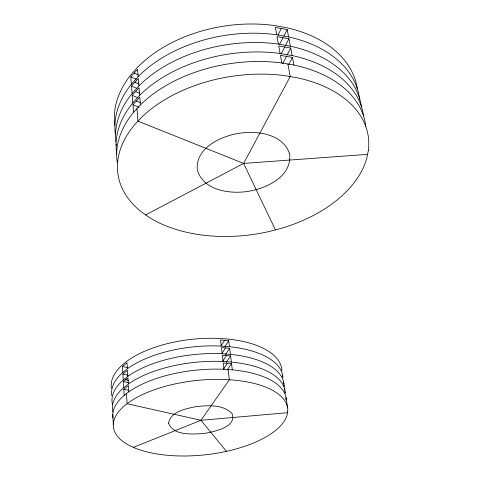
<?xml version="1.0" encoding="UTF-8"?>
<svg xmlns="http://www.w3.org/2000/svg" width="480" height="480" viewBox="0 0 480 480"><rect width="100%" height="100%" fill="white"/><g stroke="black" fill="none" stroke-linecap="round" stroke-linejoin="round"><path stroke-width="0.72" d="M168.582 423.12C170.676 411.318 186.108 408.756 195.96 406.614C207.954 405.384 222.912 404.184 232.062 413.508C237.192 427.608 213.354 431.622 204.402 433.47C193.11 434.1 173.514 436.2 168.552 423.126M277.986 35.13L281.298 28.518M279.654 44.286L282.996 37.692M283.86 36.186L287.202 29.592L275.364 27.444L276.696 34.782L288.588 36.918A123.354 81.69 -9 0 1 359.586 99.456M281.01 54.216L284.724 46.986M285.222 45.984L288.942 38.76L277.032 36.63L278.382 44.064L290.346 46.176A124.092 81.276 -8.9 0 1 361.452 106.92M286.944 55.242L290.7 48.042L278.718 45.93L280.086 53.466L292.122 55.554A124.83 80.844 -8.9 0 1 363.516 115.938M282.714 63.6L286.47 56.406M288.69 64.62L292.482 57.444L280.434 55.362L281.814 62.988L293.922 65.052A125.586 80.394 -8.8 0 1 365.778 126.48M145.656 214.902L243.618 163.422L290.208 76.584L287.88 64.026M221.166 345.678L224.652 340.332M224.844 346.584L228.75 340.65L220.542 340.008L221.256 346.092L229.488 346.716A86.082 38.988 -5.9 0 1 282.96 377.292M222.054 353.238L225.558 347.928M225.354 354.72L229.674 348.24L221.436 347.616L222.15 353.754L230.418 354.36A86.436 38.634 -5.9 0 1 284.088 386.46L283.872 385.002M222.942 360.864L226.476 355.596M226.254 362.328L230.604 355.902L222.336 355.296L223.056 361.482L231.36 362.076A86.796 38.274 -6 0 1 285.204 393.06M223.452 369.138L227.4 363.33M227.166 370.002L231.546 363.624L223.242 363.036L223.968 369.282L232.302 369.852A87.162 37.908 -6 0 1 286.29 399.738M133.386 447.366L200.976 420.288L229.362 379.794L228.144 369.57M131.382 84.24L130.818 76.914L137.538 69.306L138.138 76.65L131.382 84.24A123.354 81.69 -9 0 0 115.398 134.352M132.09 93.498L131.52 86.082L138.288 78.498L138.9 85.932L132.09 93.498A124.092 81.276 -8.9 0 0 115.8 141.978M132.816 102.87L132.234 95.358L139.05 87.804L139.668 95.334L132.816 102.87A124.83 80.844 -8.9 0 0 116.778 153.948M133.542 112.362L132.96 104.76L139.824 97.224L140.448 104.85L133.542 112.362A125.586 80.394 -8.8 0 0 117.258 162.504M122.796 372.432L122.436 366.408L127.002 362.724L127.38 368.766L122.796 372.432A86.082 38.988 -5.9 0 0 111.828 395.682M123.246 380.022L122.886 373.944L127.476 370.284L127.854 376.38L123.246 380.022A86.436 38.634 -5.9 0 0 112.47 404.31M123.702 387.672L123.336 381.546L127.95 377.91L128.334 384.054L123.702 387.672A86.796 38.274 -6 0 0 112.926 411.996M124.158 395.388L123.792 389.208L128.43 385.596L128.814 391.8L124.158 395.388A87.162 37.908 -6 0 0 113.004 418.062M126.48 393.6L127.098 403.752L200.976 420.288L287.478 412.728M136.98 108.624L137.976 121.164L243.618 163.422L367.572 154.368M123.792 389.208L128.868 390.39M123.336 381.546L128.388 382.74M125.634 379.728L128.526 380.418M122.886 373.944L127.92 375.162M122.436 366.408L127.452 367.644M132.96 104.76L139.158 107.292M136.38 101.01L140.52 102.714M132.234 95.358L137.712 97.632M135.63 91.596L139.746 93.318M131.52 86.082L136.968 88.368M134.892 82.302L138.984 84.036M130.818 76.914L136.236 79.218M134.166 73.128L138.234 74.868M200.976 420.288L226.434 451.314M243.618 163.422L275.43 229.896M289.56 153.81C282.744 133.38 256.362 130.458 237.984 133.446C220.26 136.548 195.75 148.038 197.25 169.266M197.304 169.89C203.058 190.224 228.894 194.088 246.942 191.532C265.842 188.886 292.254 176.874 289.626 153.876M287.202 29.592L288.588 36.918M288.942 38.76L290.346 46.176M290.7 48.042L292.122 55.554M292.482 57.444L293.922 65.052M286.038 397.548L287.502 407.316M282.462 375.564L282.678 377.01M283.434 382.086L283.656 383.544M284.418 388.662L284.64 390.132M284.862 391.602L285.078 393.066M285.852 398.244L286.074 399.726M228.75 340.65L229.488 346.716M229.674 348.24L230.418 354.36M230.604 355.902L231.36 362.076M231.546 363.624L232.302 369.852M112.776 414.378L113.298 424.296M140.448 104.85A125.586 80.394 -8.8 0 1 281.814 62.988M139.668 95.334A124.83 80.844 -8.9 0 1 280.086 53.466M116.316 145.512A124.092 81.276 -8.9 0 1 116.082 144.102M138.9 85.932A124.092 81.276 -8.9 0 1 278.382 44.064M138.138 76.65A123.354 81.69 -9 0 1 276.696 34.782M114.828 125.418A122.634 82.092 -9 0 1 130.68 75.096L137.388 67.482A122.634 82.092 -9 0 1 275.034 25.62L286.86 27.774A122.634 82.092 -9 0 1 357.288 88.488M128.814 391.8A87.162 37.908 -6 0 1 223.968 369.282M128.334 384.054A86.796 38.274 -6 0 1 223.056 361.482M127.854 376.38A86.436 38.634 -5.9 0 1 222.15 353.754M127.38 368.766A86.082 38.988 -5.9 0 1 221.256 346.092M111.444 388.35A85.728 39.336 -5.9 0 1 122.346 364.914L126.912 361.224A85.728 39.336 -5.9 0 1 220.368 338.496L228.564 339.144A85.728 39.336 -5.9 0 1 281.916 370.686M287.754 410.922L287.208 414.522A87.636 37.416 -6 0 1 230.142 450.504L222.726 452.13A87.636 37.416 -6 0 1 135.93 448.47L130.83 446.25A87.636 37.416 -6 0 1 124.764 405.522L129.444 401.964A87.636 37.416 -6 0 1 225.168 379.524L233.55 380.07A87.636 37.416 -6 0 1 287.754 410.922M368.352 150.522L366.798 158.172A126.576 79.788 -8.8 0 1 280.68 228.522L270.192 231.27A126.576 79.788 -8.8 0 1 149.214 217.374L142.08 212.412A126.576 79.788 -8.8 0 1 134.508 124.884L141.474 117.414A126.576 79.788 -8.8 0 1 284.094 75.564L296.298 77.598A126.576 79.788 -8.8 0 1 368.352 150.522"/></g></svg>
